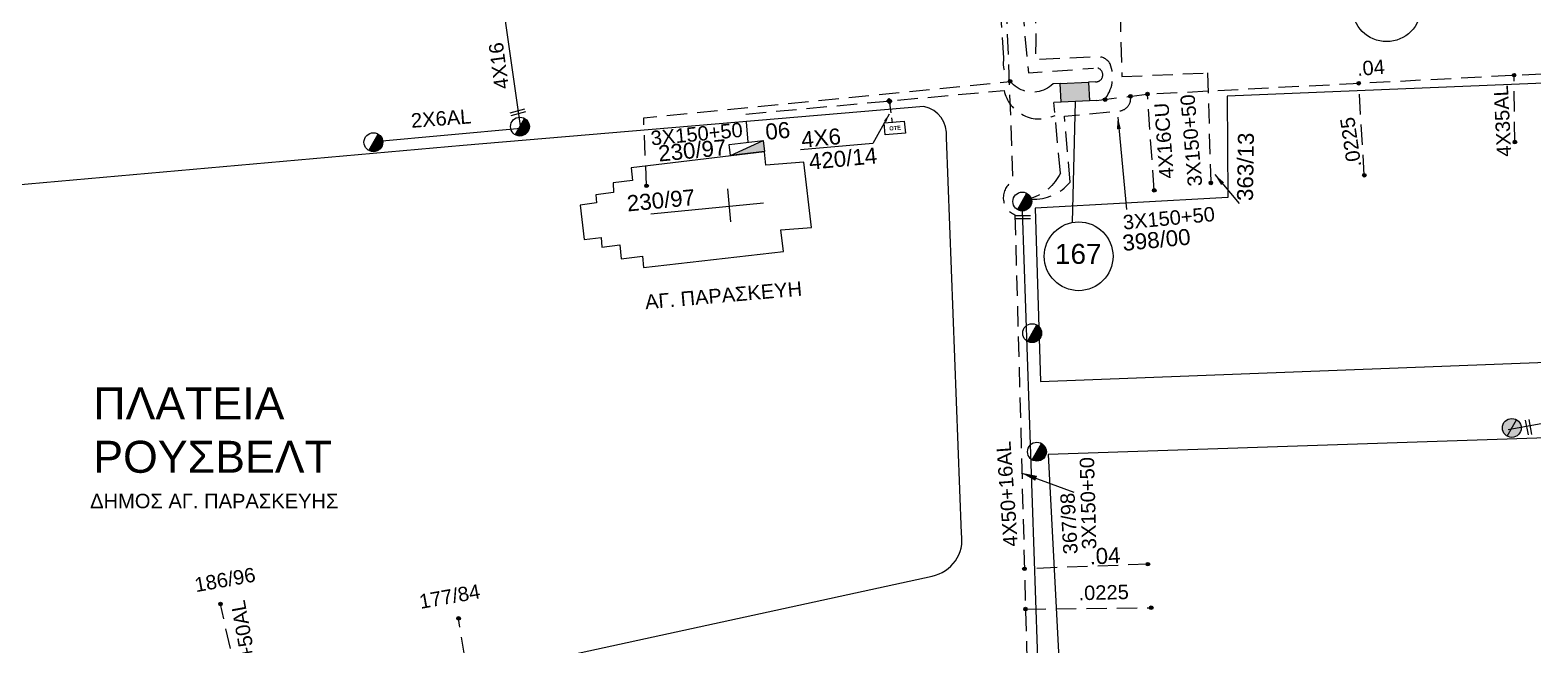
# Model space of a CAD drawing. Header units: millimetres. Extents: x 5010 to 7184, y -101 to 935.
# Drawn here: x 6633.6 to 6821.5, y 336 to 412.9 of the extents above; entities that cross this region are included whole.
import ezdxf
from ezdxf.enums import TextEntityAlignment as Align

# ---------------------------------------------------------------- set-up
doc = ezdxf.new("R2010")
doc.units = ezdxf.units.MM
doc.linetypes.add('DASHED', pattern=[19.05, 12.7, -6.35])
for name, color, linetype in [('Link Box 4 Διευθύνσεων', 7, 'Continuous'), ('Pillar OTE', 7, 'Continuous'), ('Γέφυρες Εναερίου Δικτύου', 7, 'Continuous'), ('Γυμνά εναέρια ΧΤ (3Φ)   4x16CU', 7, 'Continuous'), ('Γυμνά εναέρια ΧΤ (3Φ)   4x35AL', 7, 'Continuous'), ('Γυμνά εναέρια ΧΤ και ΦΟΠ (3Φ)   4x50+16AL', 7, 'Continuous'), ('Εναέρια παροχή ΧΤ 4x16', 7, 'SYN_LINE'), ('Επιγραφές - Σχήματα', 7, 'Continuous'), ('Καλώδια ΧΤ   2x6AL', 7, 'DASHED'), ('Καλώδια ΧΤ   3x150+50AL', 7, 'DASHED'), ('Καλώδια ΧΤ   3x150+50CU', 7, 'DASHED'), ('Μηχανική τομή', 7, 'Continuous'), ('Στύλος Ξύλινος', 7, 'Continuous'), ('Στύλος Ξύλινος @ 1', 7, 'Continuous'), ('Στύλος ΦΜ', 7, 'Continuous'), ('Στύλος ΦΜ @ 1', 7, 'Continuous'), ('Συνδέσεις', 7, 'Continuous'), ('Υποσταθμοί', 7, 'Continuous'), ('Υπόβαθρο ΔΕΗ', 7, 'Continuous'), ('Υπόγεια Καλώδια Δικτύου ΧΤ   .04', 7, 'DASHED'), ('Υπόγεια καλώδια Παροχών ΧΤ   .0225', 7, 'DASHED')]:
    doc.layers.add(name, color=color, linetype=linetype)
doc.styles.get("Standard").update_dxf_attribs({"font": 'arial.ttf'})
doc.linetypes.add('SYN_LINE', pattern='A,0.5,-0.0001,["/\\/\\/\\/",Standard,S=0.1,R=0,X=0,Y=-0.05],-0.25', length=0.7501)
doc.dimstyles.new('ISO-25', dxfattribs={"dimtxt": 2.5, "dimasz": 2.5, "dimexe": 1.25, "dimexo": 0.625, "dimtad": 1, "dimtxsty": 'Standard', "dimcen": 2.5, "dimaunit": 2, "dimazin": 0, "dimtfac": 1, "dimtmove": 0, "dimatfit": 3, "dimfxl": 1, "dimarcsym": 0})

# ---------------------------------------------------------------- blocks, each defined once
blk = doc.blocks.new('LINK BOX 4 ΑΝΑΧΩΡΗΣΕΩΝ')
at = {"layer": 'Link Box 4 Διευθύνσεων', "ltscale": 40}
blk.add_hatch(color=256, dxfattribs=at).paths.add_polyline_path([(-3.54, 0), (-3.54, -4.67), (3.54, -4.67), (3.54, 0)])
for p, q in [((-3.54, 0), (-5.33, 0)), ((5.33, 0), (3.54, 0)), ((-3.54, -4.67), (-5.33, -4.67)), ((5.33, -4.67), (3.54, -4.67))]:
    blk.add_line(p, q, dxfattribs=at)
blk.add_lwpolyline([(-3.54, -4.67), (-3.54, 0), (3.54, 0), (3.54, -4.67)], close=True, dxfattribs=at)
blk = doc.blocks.new('ΥΠΑΡΧΩΝ ΞΥΛΙΝΟΣ ΣΤΥΛΟΣ')
at = {"layer": 'Στύλος Ξύλινος'}
h = blk.add_hatch(color=7, dxfattribs=at)
h.paths.add_polyline_path([(-2.62, 0, 0.270008), (-1.29, -2.28), (1.3, 2.27, 0.576266)])
h.paths.add_polyline_path([(-1.29, -2.28, 0.574793), (2.62, 0, 0.268822), (1.3, 2.27)])
at = {"layer": 'Στύλος Ξύλινος', "color": 7}
blk.add_line((-1.29, -2.28), (1.3, 2.27), dxfattribs=at)
blk.add_circle((0, 0), 2.62, dxfattribs=at)
at = {"layer": 'Στύλος Ξύλινος', "flags": 4}
for tag, p in [('ΑΡΙΘΜΟΣ', (-4.91, 8.6)), ('ΤΥΠΟΣ', (-4.85, 3.39))]:
    blk.add_attdef(tag, p, '', height=4, dxfattribs=at)
blk = doc.blocks.new('ΥΠΑΡΧΩΝ ΤΣΙΜΕΝΤΕΝΙΟΣ ΣΤΥΛΟΣ')
at = {"layer": 'Στύλος ΦΜ'}
blk.add_hatch(color=256, dxfattribs=at).paths.add_polyline_path([(-1.29, -2.28, 0.574793), (2.62, 0, 0.268822), (1.3, 2.27)])
blk.add_line((-1.29, -2.28), (1.3, 2.27), dxfattribs=at)
blk.add_circle((0, 0), 2.62, dxfattribs=at)
at = {"layer": 'Στύλος ΦΜ', "flags": 4}
for tag, p in [('ΑΡΙΘΜΟΣ', (-4.68, 8.05)), ('ΤΥΠΟΣ', (-4.91, 3.03))]:
    blk.add_attdef(tag, p, '', height=4, dxfattribs=at)
blk = doc.blocks.new('_ΣΥΝΔΕΣΗ')
at = {"layer": 'Συνδέσεις', "linetype": 'SYN_LINE', "ltscale": 40}
blk.add_hatch(color=256, dxfattribs=at).paths.add_polyline_path([(0.5, -0.01, 1), (-0.5, -0.01, 1)])
at = {"layer": 'Συνδέσεις'}
blk.add_circle((0, -0.01), 0.5, dxfattribs=at)
blk = doc.blocks.new('ΜΗΧΑΝΙΚΗ ΤΟΜΗ')
at = {"layer": 'Μηχανική τομή', "ltscale": 40}
for p, q in [((-1.89, 0.78), (1.89, 0.78)), ((1.89, 0), (-1.89, 0))]:
    blk.add_line(p, q, dxfattribs=at)
blk = doc.blocks.new('υποσταθμος σε κλειστο χωρο')
at = {"layer": 'Υποσταθμοί', "ltscale": 40}
blk.add_hatch(color=256, dxfattribs=at).paths.add_polyline_path([(-9.52, -3.13), (9.52, -3.13), (9.52, 3.13)])
blk.add_lwpolyline([(-9.52, -3.13), (-9.52, 3.13), (9.52, 3.13), (9.52, -3.13)], close=True, dxfattribs=at)
blk.add_lwpolyline([(-9.52, -3.13), (9.52, 3.13)], dxfattribs=at)
blk = doc.blocks.new('ΥΠΑΡΧΩΝ ΥΠΟΣΤΑΘΜΟΣ ΣΕ ΚΛΕΙΣΤΟ ΧΩΡΟ')
at = {"layer": 'Υποσταθμοί'}
blk.add_blockref('υποσταθμος σε κλειστο χωρο', (0, 0), dxfattribs=at)
at = {"layer": 'Υποσταθμοί', "linetype": 'SYN_LINE', "ltscale": 40, "flags": 1}
for tag, p in [('ΜΕΤΑΣΧΗΜΑΤΙΣΜΟΣ', (10.66, 2.24)), ('ΙΣΧΥΣ', (10.64, -0.87)), ('ΑΡΙΘΜΟΣ', (10.77, -3.89))]:
    blk.add_attdef(tag, p, '', height=2, dxfattribs=at)
blk = doc.blocks.new('A$C3D507895')
at = {"layer": 'Υποσταθμοί', "xscale": 0.2250000000000227, "yscale": 0.2250000000000227, "zscale": 0.2250000000000227}
blk.add_blockref('ΥΠΑΡΧΩΝ ΥΠΟΣΤΑΘΜΟΣ ΣΕ ΚΛΕΙΣΤΟ ΧΩΡΟ', (2.14, 0.7), dxfattribs=at)
blk = doc.blocks.new('TSONTA XT1')
at = {"ltscale": 40}
h = blk.add_hatch(color=256, dxfattribs=at)
h.dxf.hatch_style = 1
h.paths.add_polyline_path([(595.96, 2487.66), (597.07, 2488.77), (595.96, 2489.87), (594.85, 2488.77)])
blk.add_lwpolyline([(594.85, 2488.77), (595.96, 2489.87), (597.07, 2488.77), (595.96, 2487.66)], close=True, dxfattribs=at)
blk = doc.blocks.new('PILLAR ΟΤΕ')
at = {"layer": 'Pillar OTE', "ltscale": 40}
blk.add_lwpolyline([(-3.31, 2.02), (3.39, 2.02), (3.39, -1.99), (-3.31, -1.99)], close=True, dxfattribs=at)
at = {"layer": 'Pillar OTE', "insert": (-1.81, 0.71), "char_height": 1.3575, "width": 109.961, "attachment_point": 1}
blk.add_mtext('{\\fArial|b1|i0|c161|p34;OTE}', dxfattribs=at)

msp = doc.modelspace()

# ---------------------------------------------------------------- linework, layer by layer
at = {"layer": 'Γέφυρες Εναερίου Δικτύου', "color": 27, "linetype": 'DASHED', "ltscale": 0.2, "flags": 128}
for points in [[(6767.9, 404.15, 0.280324), (6768.66, 408.66, 0.291078), (6766.99, 409.54), (6759.31, 409.17, 0.060079), (6758.77, 419.36, 0.480847), (6760.36, 423.74, -0.749581), (6761.96, 425.5, -4.060911)], [(6763.65, 393.86), (6762.94, 402.11), (6769.83, 402.78, 0.440166), (6771.2, 404.61)], [(6758.81, 391.73, 0.23289), (6763.65, 393.86)]]:
    msp.add_lwpolyline(points, format="xyb", dxfattribs=at)
at = {"layer": 'Γυμνά εναέρια ΧΤ (3Φ)   4x16CU', "color": 27, "linetype": 'DASHED', "ltscale": 0.2, "flags": 128}
msp.add_lwpolyline([(6774.17, 392.85), (6773.33, 404.88)], dxfattribs=at)
at = {"layer": 'Γυμνά εναέρια ΧΤ (3Φ)   4x35AL', "color": 27, "linetype": 'DASHED', "ltscale": 0.2, "flags": 128}
msp.add_lwpolyline([(6819.29, 398.88), (6819.18, 407.24)], dxfattribs=at)
at = {"layer": 'Γυμνά εναέρια ΧΤ και ΦΟΠ (3Φ)   4x50+16AL', "color": 173, "flags": 128}
msp.add_lwpolyline([(6762.19, 307.19), (6759.8, 329.44), (6757.68, 390.28)], dxfattribs=at)
at = {"layer": 'Εναέρια παροχή ΧΤ 4x16', "color": 85, "ltscale": 20}
msp.add_line((6694.96, 400.62), (6692.14, 420.08), dxfattribs=at)
at = {"layer": 'Εναέρια παροχή ΧΤ 4x16', "color": 1, "linetype": 'DASHED', "ltscale": 0.2, "flags": 128}
msp.add_lwpolyline([(6688.52, 330.72), (6687.16, 339.33)], dxfattribs=at)
at = {"layer": 'Επιγραφές - Σχήματα', "linetype": 'Continuous', "ltscale": 0.2}
msp.add_line((6764.29, 403.95), (6763.91, 388.81), dxfattribs=at)
for centre in [(6803.24, 415.74), (6764.72, 384.6)]:
    msp.add_circle(centre, 4.3, dxfattribs=at)
at = {"layer": 'Καλώδια ΧΤ   2x6AL', "color": 85, "linetype": 'SYN_LINE', "ltscale": 20}
msp.add_line((6676.7, 398.95), (6694.96, 400.62), dxfattribs=at)
at = {"layer": 'Καλώδια ΧΤ   2x6AL', "color": 2, "linetype": 'SYN_LINE', "ltscale": 20, "flags": 128}
msp.add_lwpolyline([(6892.37, 372.41), (6855.63, 369.71), (6818.43, 362.92)], dxfattribs=at)
at = {"layer": 'Καλώδια ΧΤ   3x150+50AL', "color": 173, "linetype": 'DASHED', "ltscale": 0.1}
msp.add_lwpolyline([(6741.05, 403.78), (6741.38, 401.28)], dxfattribs=at)
at = {"layer": 'Καλώδια ΧΤ   3x150+50AL', "color": 6, "linetype": 'DASHED', "ltscale": 0.2, "flags": 128}
msp.add_lwpolyline([(6756.75, 389.8), (6758.34, 330.66, 0.021781), (6759.8, 329.44, -5.090035)], format="xyb", dxfattribs=at)
at = {"layer": 'Καλώδια ΧΤ   3x150+50AL', "color": 2, "linetype": 'DASHED', "ltscale": 0.2, "flags": 128}
msp.add_lwpolyline([(6674.71, 259.44), (6671.24, 260.16), (6682.11, 309.25, 0.152283), (6682.01, 310.43, -0.086134), (6681.44, 313.02), (6681.66, 315.42), (6678.96, 328.79), (6660.96, 325.06), (6657.36, 341.11)], format="xyb", dxfattribs=at)
at = {"layer": 'Καλώδια ΧΤ   3x150+50CU', "color": 173, "linetype": 'DASHED', "ltscale": 0.2}
msp.add_line((6723.09, 402.39), (6755.39, 405.34), dxfattribs=at)
at = {"layer": 'Καλώδια ΧΤ   3x150+50CU', "color": 6, "linetype": 'DASHED', "ltscale": 0.2, "flags": 128}
msp.add_lwpolyline([(6705.93, 533.44), (6702.29, 532.26, 0.445729), (6700.62, 528.49), (6708.29, 510.49), (6723.88, 481.3), (6730.96, 470.13, -0.263519), (6731.06, 468.18, 0.209889), (6730.81, 463.44, 0.15186), (6733.46, 458.11, -0.034995), (6734.63, 456.69), (6750.2, 428.85, -0.216623), (6750.47, 425.62, 0.551207), (6755.54, 419.15), (6756.49, 393.97, 0.633874), (6756.75, 389.8, 0.791815)], format="xyb", dxfattribs=at)
at = {"layer": 'Καλώδια ΧΤ   3x150+50CU', "color": 133, "linetype": 'DASHED', "ltscale": 0.2, "flags": 128}
for points in [[(6755.38, 409.41), (6754.73, 418.15, -0.467736), (6749.17, 426.97), (6733.49, 456.79), (6736.77, 460.32)], [(6761.52, 406.16, -0.727841), (6755.38, 409.41, -0.269513)]]:
    msp.add_lwpolyline(points, format="xyb", dxfattribs=at)
at = {"layer": 'Καλώδια ΧΤ   3x150+50CU', "color": 173, "linetype": 'DASHED', "ltscale": 0.2, "flags": 128}
for points in [[(6737.92, 458.36, 0.28508), (6738.31, 456.23, -0.192388), (6740.76, 453.78), (6755.01, 426.86, 0.724843), (6755.97, 422.35, -0.217298), (6757.12, 421.67), (6758.43, 407.53), (6766.56, 408.12)], [(6755.39, 405.34, 0.486149), (6761.77, 402.22)], [(6762.43, 394.99, -0.211701), (6758.77, 391.86, -0.256563)]]:
    msp.add_lwpolyline(points, format="xyb", dxfattribs=at)
at = {"layer": 'Καλώδια ΧΤ   3x150+50CU', "color": 1, "linetype": 'DASHED', "ltscale": 0.2, "flags": 128}
for points in [[(6764.58, 421.27), (6764.7, 419.63), (6769.76, 419.91), (6770.14, 407.06)], [(6770.14, 407.06), (6780.84, 407.53)], [(6780.84, 407.53), (6781.24, 393.99)]]:
    msp.add_lwpolyline(points, dxfattribs=at)
at = {"layer": 'Καλώδια ΧΤ   3x150+50CU', "color": 133, "linetype": 'DASHED', "ltscale": 0.2, "flags": 128}
msp.add_lwpolyline([(6710.67, 393.41), (6710.31, 401.91), (6756.15, 406.47)], dxfattribs=at)
at = {"layer": 'Καλώδια ΧΤ   3x150+50CU', "color": 173, "linetype": 'DASHED', "ltscale": 0.2, "flags": 128}
for points in [[(6723.4, 398.87), (6723.09, 402.39)], [(6762.43, 394.99), (6761.63, 403.83)]]:
    msp.add_lwpolyline(points, dxfattribs=at)
at = {"layer": 'Καλώδια ΧΤ   3x150+50CU', "color": 173, "linetype": 'DASHED', "ltscale": 0.2}
msp.add_arc((6766.86, 407.29), 0.881, 268.4164, 109.8641, dxfattribs=at)
at = {"layer": 'Υπόβαθρο ΔΕΗ'}
for p, q in [((6720.78, 393.02), (6721.19, 388.92)), ((6725.28, 391.26), (6711.2, 389.86))]:
    msp.add_line(p, q, dxfattribs=at)
at = {"layer": 'Υπόβαθρο ΔΕΗ', "flags": 128}
msp.add_lwpolyline([(6892.05, 409.08), (6783.28, 404.63), (6783.38, 391.97), (6759.3, 390.63), (6759.93, 368.94), (6893.07, 374.01)], close=True, dxfattribs=at)
for points in [[(6750.07, 349.93), (6748.19, 399.46, 0.384181), (6745.37, 403.34), (6687.75, 398.44), (6627.66, 393.12), (6572.46, 375), (6529.58, 360.6)], [(6750.07, 349.93), (6748.19, 399.46, 0.384181), (6745.37, 403.34), (6687.75, 398.44), (6627.66, 393.12), (6572.46, 375), (6529.58, 360.6)], [(6893.18, 364.25), (6760.92, 359.83), (6763.76, 305.56), (6805.64, 244.93), (6887.95, 298.79, 0.172715), (6894.64, 312.6), (6893.18, 364.25)]]:
    msp.add_lwpolyline(points, format="xyb", dxfattribs=at)
for points in [[(6738.99, 398.7), (6729.92, 397.92)], [(6730.35, 396.37), (6725.57, 396.01), (6725.42, 397.66), (6708.74, 395.64), (6708.93, 394.06), (6706.5, 393.77), (6706.54, 392.59), (6704.33, 392.3), (6704.41, 391.27), (6702.35, 391.01), (6702.86, 386.71), (6704.99, 386.94), (6705.07, 385.76), (6707.31, 386.02), (6707.49, 384.29), (6710.17, 384.62), (6710.28, 383.19), (6727.78, 385.21), (6727.45, 387.89), (6731.3, 388.18), (6730.35, 396.37)], [(6529.58, 360.6), (6528.99, 358.43), (6567.21, 305.74), (6616.94, 316.31), (6696.72, 333.8), (6746.38, 344.62)]]:
    msp.add_lwpolyline(points, dxfattribs=at)
at = {"layer": 'Υπόβαθρο ΔΕΗ'}
msp.add_arc((6745.47, 349.19), 4.66, 281.28, 9.11, dxfattribs=at)
at = {"layer": 'Υπόγεια Καλώδια Δικτύου ΧΤ   .04', "color": 27, "linetype": 'DASHED', "ltscale": 0.2, "flags": 128}
msp.add_lwpolyline([(6766.95, 404.08), (6773.33, 404.88), (6824.88, 407.54), (6825.21, 396.78)], dxfattribs=at)
at = {"layer": 'Υπόγεια Καλώδια Δικτύου ΧΤ   .04', "color": 6, "linetype": 'DASHED', "ltscale": 0.2, "flags": 128}
msp.add_lwpolyline([(6773.45, 346.1), (6757.94, 345.52)], dxfattribs=at)
at = {"layer": 'Υπόγεια καλώδια Παροχών ΧΤ   .0225', "color": 27, "linetype": 'DASHED', "ltscale": 0.2, "flags": 128}
msp.add_lwpolyline([(6800.45, 394.74), (6799.75, 406.24)], dxfattribs=at)
at = {"layer": 'Υπόγεια καλώδια Παροχών ΧΤ   .0225', "color": 6, "linetype": 'DASHED', "ltscale": 0.2, "flags": 128}
msp.add_lwpolyline([(6758.07, 340.49), (6773.8, 340.65)], dxfattribs=at)

# ---------------------------------------------------------------- block references
at = {"layer": 'Link Box 4 Διευθύνσεων', "xscale": 0.4999999999999836, "yscale": 0.4999999999999836, "zscale": 0.4999999999999836, "rotation": 2.703101995514497}
msp.add_blockref('LINK BOX 4 ΑΝΑΧΩΡΗΣΕΩΝ', (6764.18, 406.29), dxfattribs=at)
at = {"layer": 'Pillar OTE', "xscale": 0.3750000000000001, "yscale": 0.3750000000000001, "zscale": 0.3750000000000001, "rotation": 4.989395806770961}
msp.add_blockref('PILLAR ΟΤΕ', (6741.71, 400.62), dxfattribs=at)
at = {"layer": 'Επιγραφές - Σχήματα', "linetype": 'Continuous', "ltscale": 0.2, "rotation": 6.559299552730236}
msp.add_blockref('A$C3D507895', (6721.17, 397.2), dxfattribs=at)
at = {"layer": 'Μηχανική τομή'}
for p, xscale, yscale, zscale, rotation in [((6694.61, 402.41), 0.5000000000003223, 0.5000000000003223, 0.5000000000003223, 14.77421112568383), ((6757.75, 389.3), 0.5000000000003583, 0.5000000000003583, 0.5000000000003583, 359.9424581946939), ((6820.8, 363.19), 0.5000000000001037, 0.5000000000001037, 0.5000000000001037, 280.3308311976192)]:
    msp.add_blockref('ΜΗΧΑΝΙΚΗ ΤΟΜΗ', p, dxfattribs=dict(at, xscale=xscale, yscale=yscale, zscale=zscale, rotation=rotation))
at = {"layer": 'Στύλος Ξύλινος @ 1', "ltscale": 40, "xscale": 0.4499999999998181, "yscale": 0.4499999999998181, "zscale": 0.4499999999998181}
msp.add_blockref('ΥΠΑΡΧΩΝ ΞΥΛΙΝΟΣ ΣΤΥΛΟΣ', (6818.9, 363.14), dxfattribs=at)
msp.add_blockref('ΥΠΑΡΧΩΝ ΞΥΛΙΝΟΣ ΣΤΥΛΟΣ', (6818.9, 363.14), dxfattribs=at)
at = {"layer": 'Στύλος ΦΜ @ 1', "ltscale": 40, "xscale": 0.4499999999998181, "yscale": 0.4499999999998181, "zscale": 0.4499999999998181}
for p in [(6694.83, 400.81), (6694.83, 400.81), (6676.5, 398.86), (6676.5, 398.86), (6757.67, 391.45), (6758.9, 374.99), (6759.5, 360.17), (6759.5, 360.17)]:
    msp.add_blockref('ΥΠΑΡΧΩΝ ΤΣΙΜΕΝΤΕΝΙΟΣ ΣΤΥΛΟΣ', p, dxfattribs=at)
at = {"layer": 'Συνδέσεις', "xscale": 0.4500000000000455, "yscale": 0.4500000000000455, "zscale": 0.4500000000000455}
for p in [(6756.15, 406.48), (6799.75, 406.24), (6819.18, 407.25), (6768.03, 404.19), (6771.2, 404.62), (6773.33, 404.88), (6819.29, 398.88), (6800.45, 394.74), (6710.67, 393.41), (6774.17, 392.85), (6781.25, 393.78), (6773.38, 346.11), (6757.94, 345.53), (6657.38, 341.13), (6758.07, 340.49), (6773.8, 340.66), (6687.16, 339.33)]:
    msp.add_blockref('_ΣΥΝΔΕΣΗ', p, dxfattribs=at)
at = {"layer": 'Συνδέσεις', "xscale": 0.2999901518703235, "yscale": 0.2999901518703235, "zscale": 0.2999901518703235, "rotation": 3.346912796221828}
msp.add_blockref('TSONTA XT1', (6606.15, -351.77), dxfattribs=at)

# ---------------------------------------------------------------- texts
at = {"layer": 'Γυμνά εναέρια ΧΤ (3Φ)   4x16CU'}
msp.add_text('4X16CU', height=1.8, rotation=94.0732, dxfattribs=at).set_placement((6775.39, 399.05), align=Align.MIDDLE)
at = {"layer": 'Γυμνά εναέρια ΧΤ (3Φ)   4x35AL'}
msp.add_text('4X35AL', height=1.8, rotation=92.7954, dxfattribs=at).set_placement((6817.73, 401.51), align=Align.MIDDLE)
at = {"layer": 'Γυμνά εναέρια ΧΤ και ΦΟΠ (3Φ)   4x50+16AL'}
msp.add_text('4X50+16AL', height=1.8, rotation=94.0895, dxfattribs=at).set_placement((6755.76, 354.88), align=Align.MIDDLE)
at = {"layer": 'Εναέρια παροχή ΧΤ 4x16', "ltscale": 20}
msp.add_text('4X16', height=1.8, rotation=97.674, dxfattribs=at).set_placement((6692.18, 408.41), align=Align.MIDDLE)
at = {"layer": 'Επιγραφές - Σχήματα', "linetype": 'DASHED', "ltscale": 0.2, "attachment_point": 1}
for s, insert, char_height, width, rotation in [('06', (6725.44, 401.14), 2, 17.7581, 5.509), ('4X6', (6729.93, 400.16), 2, 17.7581, 5.509), ('230/97', (6712.04, 398.43), 2, 17.7581, 5.509), ('363/13', (6784.52, 391.53), 2, 17.7581, 89.1111), ('420/14', (6730.89, 397.41), 2, 17.7581, 5.509), ('230/97', (6708.12, 392.19), 2, 17.7581, 5.509), ('398/00', (6770.1, 387.25), 2, 17.7581, 5.509), ('ΑΓ. ΠΑΡΑΣΚΕΥΗ', (6710.4, 379.77), 1.8, 48.5909, 4.9839), ('367/98', (6762.81, 347.29), 1.8, 10.8079, 93.0513), ('186/96', (6653.99, 344.37), 1.8, 10.8079, 10.1798), ('177/84', (6682.09, 342.28), 1.8, 10.8079, 10.1798)]:
    msp.add_mtext(s, dxfattribs=dict(at, insert=insert, char_height=char_height, width=width, rotation=rotation))
at = {"layer": 'Επιγραφές - Σχήματα', "linetype": 'Continuous', "ltscale": 0.2, "insert": (6761.76, 386.15), "char_height": 2.5, "width": 4.0576, "attachment_point": 1}
msp.add_mtext('167', dxfattribs=at)
at = {"layer": 'Επιγραφές - Σχήματα', "linetype": 'DASHED', "ltscale": 0.2, "insert": (6641.46, 368.2), "char_height": 4, "width": 48.5909, "attachment_point": 1}
msp.add_mtext('ΠΛΑΤΕΙΑ\\PΡΟΥΣΒΕΛΤ', dxfattribs=at)
at = {"layer": 'Επιγραφές - Σχήματα', "color": 1, "linetype": 'Continuous', "ltscale": 0.2, "insert": (6641.07, 354.9), "char_height": 1.8, "width": 36.572, "attachment_point": 1}
msp.add_mtext('ΔΗΜΟΣ ΑΓ. ΠΑΡΑΣΚΕΥΗΣ', dxfattribs=at)
at = {"layer": 'Καλώδια ΧΤ   2x6AL', "ltscale": 0.2}
msp.add_text('2X6AL', height=1.8, rotation=4.2851, dxfattribs=at).set_placement((6684.97, 401.84), align=Align.MIDDLE)
at = {"layer": 'Καλώδια ΧΤ   3x150+50AL', "ltscale": 0.2}
for rotation, p in [(94.8748, (6778.8, 399.09)), (5.4008, (6776, 389.37)), (91.5222, (6765.89, 353.73))]:
    msp.add_text('3X150+50', height=1.8, rotation=rotation, dxfattribs=at).set_placement(p, align=Align.MIDDLE)
at = {"layer": 'Καλώδια ΧΤ   3x150+50AL', "linetype": 'DASHED', "ltscale": 0.2}
msp.add_text('3X150+50AL', height=1.8, rotation=100.3687, dxfattribs=at).set_placement((6660.82, 334.37), align=Align.MIDDLE)
at = {"layer": 'Καλώδια ΧΤ   3x150+50CU', "ltscale": 0.2}
msp.add_text('3X150+50', height=1.8, rotation=5.4008, dxfattribs=at).set_placement((6716.94, 399.9), align=Align.MIDDLE)
at = {"layer": 'Υπόγεια Καλώδια Δικτύου ΧΤ   .04', "ltscale": 0.2}
msp.add_text('.04', height=1.8, rotation=4.4929, dxfattribs=at).set_placement((6801.27, 408.18), align=Align.MIDDLE)
at = {"layer": 'Υπόγεια Καλώδια Δικτύου ΧΤ   .04', "linetype": 'DASHED', "ltscale": 0.2, "insert": (6766.02, 348.05), "char_height": 2, "width": 17.7581, "attachment_point": 1, "rotation": 2.9452}
msp.add_mtext('.04', dxfattribs=at)
at = {"layer": 'Υπόγεια καλώδια Παροχών ΧΤ   .0225', "ltscale": 0.2}
for rotation, p in [(98.2541, (6798.74, 398.86)), (1.4427, (6767.85, 342.57))]:
    msp.add_text('.0225', height=1.8, rotation=rotation, dxfattribs=at).set_placement(p, align=Align.MIDDLE)

# ---------------------------------------------------------------- leaders
at = {"layer": 'Επιγραφές - Σχήματα', "ltscale": 40}
for points, override in [([(6741.01, 402.36), (6738.99, 398.7)], {"dimasz": 1, "dimtad": 0}), ([(6769.61, 402), (6770.7, 390.45)], {"dimasz": 1.5, "dimtad": 0}), ([(6781.76, 394.82), (6784.81, 391.18)], {"dimasz": 1.5, "dimtad": 0}), ([(6757.53, 357.53), (6764.11, 355.09)], {"dimasz": 2, "dimtad": 0})]:
    msp.add_leader(points, dimstyle='ISO-25', override=override, dxfattribs=at)

doc.saveas('drawing.dxf')
